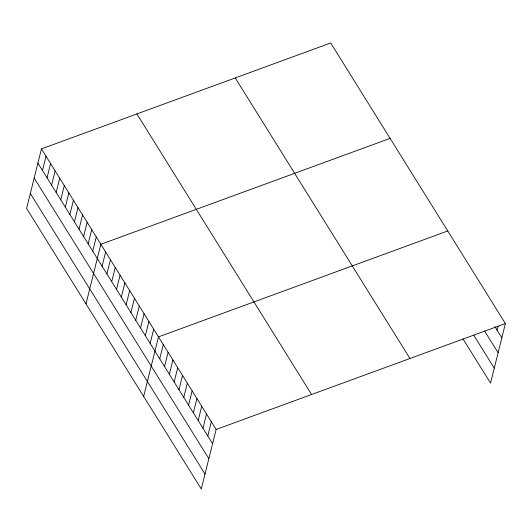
<?xml version="1.0" encoding="UTF-8"?>
<svg xmlns="http://www.w3.org/2000/svg" width="532" height="532" viewBox="0 0 532 532"><rect width="100%" height="100%" fill="white"/><g stroke="black" fill="none" stroke-linecap="round" stroke-linejoin="round"><path stroke-width="0.8" d="M41.449 148.887L26.6 208.451L201.296 489.021L216.145 429.457L41.449 148.887L330.705 42.979L505.4 323.549L490.551 383.113L463.033 338.924M42.467 170.466L46.018 156.228M47.035 177.801L50.587 163.563M51.604 185.143L55.155 170.898M56.173 192.478L59.724 178.24M60.748 199.819L64.292 185.575M65.316 207.154L68.861 192.917M69.885 214.496L73.436 200.251M74.453 221.831L78.005 207.593M79.022 229.172L82.573 214.928M83.591 236.507L87.142 222.27M88.159 243.849L91.71 229.605M92.728 251.184L96.279 236.946M85.998 303.845L100.847 244.281L390.102 138.373M102.097 266.239L105.649 251.995M106.905 273.953L110.457 259.716M111.707 281.667L115.258 267.43M116.515 289.388L120.066 275.144M121.316 297.102L124.867 282.858M126.117 304.816L129.668 290.578M130.925 312.53L134.476 298.292M135.727 320.251L139.278 306.006M140.534 327.965L144.086 313.72M145.336 335.679L148.887 321.441M150.144 343.393L153.695 329.155M143.647 396.433L158.496 336.869L447.751 230.961M159.746 358.827L163.297 344.583M164.554 366.541L168.105 352.304M169.356 374.255L172.907 360.018M174.163 381.976L177.715 367.732M178.965 389.69L182.516 375.446M183.773 397.404L187.317 383.166M188.574 405.118L192.125 390.88M193.375 412.839L196.926 398.594M198.183 420.553L201.734 406.315M202.985 428.267L206.536 414.029M207.793 435.981L211.344 421.743M497.048 330.073L498.032 326.123M216.145 429.457L505.4 323.549M494.86 326.568L501.849 337.793M484.579 331.004L498.118 352.749M473.753 335.187L494.281 368.157M235.25 77.931L409.946 358.502M136.904 113.934L311.599 394.511M37.898 163.131L212.594 443.701M34.168 178.087L208.863 458.657M30.331 193.495L205.026 474.065"/></g></svg>
